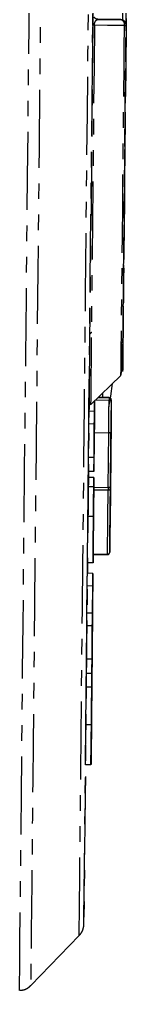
# Model space of a CAD drawing. Header units: millimetres. Extents: x 2344 to 4024, y 1094 to 2282.
# Drawn here: x 3427.4 to 3436.3, y 1308.8 to 1387.8 of the extents above; entities that cross this region are included whole.
import ezdxf

# ---------------------------------------------------------------- set-up
doc = ezdxf.new("R2010")
doc.units = ezdxf.units.MM
doc.linetypes.add('PHANTOM', pattern=[12.7, 6.35, -1.27, 1.27, -1.27, 1.27, -1.27])

msp = doc.modelspace()

# ---------------------------------------------------------------- linework, layer by layer
at = {"color": 7, "linetype": 'PHANTOM', "lineweight": 25}
for p, q in [((3433.81, 1387.794), (3435.61, 1387.776)), ((3433.81, 1387.794), (3433.81, 1387.794)), ((3435.61, 1387.776), (3433.81, 1387.794)), ((3435.61, 1387.776), (3435.61, 1387.776)), ((3435.904, 1385.377), (3435.923, 1387.295)), ((3436.056, 1387.322), (3436.056, 1387.322)), ((3435.852, 1366.762), (3435.832, 1364.747)), ((3435.831, 1364.726), (3435.832, 1364.747)), ((3435.832, 1364.747), (3435.831, 1364.736)), ((3435.805, 1362.047), (3435.825, 1364.062)), ((3433.181, 1356.431), (3435.641, 1358.843)), ((3433.044, 1355.918), (3433.066, 1358.133)), ((3434.136, 1357.343), (3434.133, 1357.039)), ((3434.139, 1357.37), (3434.136, 1357.039)), ((3433.5, 1356.514), (3433.47, 1353.483)), ((3433.494, 1355.914), (3433.502, 1356.746)), ((3433.503, 1356.746), (3433.497, 1356.157)), ((3433.502, 1356.741), (3433.5, 1356.514)), ((3434.674, 1356.802), (3433.571, 1356.813)), ((3433.801, 1357.039), (3434.676, 1357.03)), ((3434.676, 1357.033), (3433.805, 1357.042)), ((3434.676, 1357.03), (3434.676, 1357.033)), ((3433.034, 1354.888), (3433.044, 1355.918)), ((3433.494, 1355.914), (3433.044, 1355.918)), ((3433.472, 1353.67), (3433.499, 1356.361)), ((3433.484, 1354.883), (3433.494, 1355.914)), ((3433.499, 1356.361), (3433.486, 1355.138)), ((3433.497, 1356.157), (3433.497, 1356.157)), ((3433.497, 1356.157), (3433.497, 1356.157)), ((3433.007, 1352.171), (3433.034, 1354.888)), ((3433.484, 1354.883), (3433.034, 1354.888)), ((3433.457, 1352.167), (3433.484, 1354.883)), ((3433.486, 1355.138), (3433.472, 1353.67)), ((3434.835, 1354.891), (3434.785, 1349.927)), ((3434.835, 1354.891), (3434.832, 1354.637)), ((3433.477, 1354.182), (3434.647, 1354.17)), ((3434.603, 1349.731), (3434.647, 1354.17)), ((3434.826, 1354.041), (3434.782, 1349.602)), ((3434.831, 1354.509), (3434.808, 1352.218)), ((3433.473, 1353.787), (3433.445, 1351.007)), ((3433.47, 1353.483), (3433.468, 1353.265)), ((3433.473, 1353.787), (3433.473, 1353.787)), ((3433.473, 1353.787), (3433.473, 1353.787)), ((3433.473, 1353.787), (3433.473, 1353.787)), ((3433.457, 1352.167), (3433.007, 1352.171)), ((3434.802, 1351.646), (3434.753, 1346.682)), ((3434.804, 1351.836), (3434.78, 1349.355)), ((3434.804, 1351.836), (3434.781, 1349.546)), ((3434.808, 1352.218), (3434.783, 1349.736)), ((3434.806, 1352.027), (3434.783, 1349.736)), ((3434.806, 1352.027), (3434.804, 1351.773)), ((3432.991, 1350.539), (3432.996, 1351.012)), ((3433.445, 1351.007), (3432.996, 1351.012)), ((3433.445, 1351.007), (3433.445, 1351.007)), ((3432.983, 1349.777), (3432.991, 1350.539)), ((3432.991, 1350.539), (3432.991, 1350.539)), ((3433.441, 1350.535), (3432.991, 1350.539)), ((3433.441, 1350.535), (3432.991, 1350.539)), ((3433.414, 1347.868), (3433.441, 1350.535)), ((3433.441, 1350.535), (3433.441, 1350.535)), ((3432.983, 1349.777), (3432.983, 1349.777)), ((3433.433, 1349.773), (3432.983, 1349.777)), ((3433.433, 1349.773), (3432.983, 1349.777)), ((3433.429, 1349.373), (3433.424, 1348.883)), ((3433.433, 1349.773), (3433.427, 1349.155)), ((3433.434, 1349.896), (3433.429, 1349.373)), ((3434.601, 1349.503), (3433.431, 1349.515)), ((3433.433, 1349.773), (3433.433, 1349.773)), ((3433.433, 1349.743), (3434.603, 1349.731)), ((3433.434, 1349.896), (3433.434, 1349.896)), ((3434.78, 1349.355), (3434.757, 1347.064)), ((3434.784, 1349.8), (3434.781, 1349.546)), ((3433.422, 1348.661), (3433.422, 1348.661)), ((3434.731, 1344.447), (3434.775, 1348.887)), ((3433.414, 1347.868), (3433.414, 1347.868)), ((3433.409, 1347.365), (3432.959, 1347.369)), ((3434.756, 1346.936), (3434.753, 1346.682)), ((3433.379, 1344.312), (3434.549, 1344.3)), ((3433.379, 1344.281), (3434.549, 1344.269)), ((3432.914, 1342.739), (3432.922, 1343.603)), ((3433.372, 1343.599), (3432.922, 1343.603)), ((3432.913, 1342.739), (3432.913, 1342.739)), ((3433.363, 1342.735), (3432.913, 1342.739)), ((3433.363, 1342.735), (3432.913, 1342.739)), ((3433.363, 1342.735), (3433.333, 1339.734)), ((3433.363, 1342.735), (3433.363, 1342.735)), ((3432.881, 1339.496), (3432.903, 1341.711)), ((3433.353, 1341.706), (3432.903, 1341.711)), ((3433.331, 1339.491), (3433.353, 1341.706)), ((3433.337, 1340.091), (3433.307, 1337.06)), ((3433.309, 1337.248), (3433.335, 1339.939)), ((3433.335, 1339.939), (3433.323, 1338.716)), ((3433.339, 1340.319), (3433.337, 1340.091)), ((3432.871, 1338.466), (3432.881, 1339.496)), ((3433.331, 1339.491), (3432.881, 1339.496)), ((3433.321, 1338.461), (3433.331, 1339.491)), ((3433.333, 1339.734), (3433.333, 1339.734)), ((3433.333, 1339.734), (3433.333, 1339.734)), ((3432.844, 1335.749), (3432.871, 1338.466)), ((3433.321, 1338.461), (3432.871, 1338.466)), ((3433.294, 1335.745), (3433.321, 1338.461)), ((3433.323, 1338.716), (3433.309, 1337.248)), ((3433.31, 1337.365), (3433.264, 1332.791)), ((3433.307, 1337.06), (3433.305, 1336.842)), ((3433.31, 1337.365), (3433.31, 1337.365)), ((3433.31, 1337.365), (3433.31, 1337.365)), ((3433.31, 1337.365), (3433.31, 1337.365)), ((3433.294, 1335.745), (3432.844, 1335.749)), ((3433.282, 1334.594), (3432.832, 1334.599)), ((3433.271, 1333.474), (3432.821, 1333.478)), ((3433.264, 1332.791), (3433.256, 1331.915)), ((3433.264, 1332.752), (3433.27, 1333.32)), ((3433.256, 1331.915), (3433.25, 1331.365)), ((3433.251, 1331.485), (3433.251, 1331.485)), ((3432.758, 1327.16), (3432.791, 1330.411)), ((3433.241, 1330.406), (3432.791, 1330.411)), ((3433.208, 1327.155), (3433.241, 1330.406)), ((3433.236, 1329.914), (3433.208, 1327.155)), ((3433.228, 1329.152), (3433.236, 1329.887)), ((3433.235, 1329.864), (3433.228, 1329.152)), ((3433.236, 1329.914), (3433.236, 1329.914)), ((3433.228, 1329.152), (3433.228, 1329.152)), ((3433.228, 1329.152), (3433.228, 1329.152)), ((3432.635, 1314.708), (3432.759, 1327.16)), ((3433.208, 1327.155), (3432.758, 1327.16)), ((3433.208, 1327.155), (3433.208, 1327.155)), ((3433.208, 1327.155), (3433.208, 1327.155)), ((3433.216, 1327.918), (3433.216, 1327.918)), ((3432.633, 1314.516), (3432.635, 1314.708)), ((3428.318, 1309.207), (3432.25, 1313.269))]:
    msp.add_line(p, q, dxfattribs=at)
at = {"color": 7, "linetype": 'PHANTOM', "lineweight": 25, "flags": 128}
for points in [[(3427.405, 1308.797), (3427.405, 1308.805), (3427.407, 1309.032), (3427.413, 1309.573), (3427.421, 1310.427), (3427.432, 1311.59), (3427.447, 1313.057), (3427.464, 1314.823), (3427.485, 1316.88), (3427.508, 1319.222), (3427.534, 1321.839), (3427.563, 1324.72), (3427.594, 1327.855), (3427.627, 1331.231), (3427.663, 1334.836), (3427.701, 1338.655), (3427.741, 1342.673), (3427.782, 1346.875), (3427.826, 1351.245), (3427.871, 1355.766), (3427.917, 1360.419), (3427.964, 1365.188), (3428.013, 1370.054), (3428.062, 1374.997), (3428.111, 1379.998), (3428.161, 1385.039), (3428.212, 1390.1), (3428.262, 1395.16), (3428.312, 1400.201), (3428.362, 1405.203), (3428.411, 1410.146), (3428.459, 1415.011), (3428.507, 1419.78), (3428.553, 1424.434), (3428.598, 1428.954), (3428.641, 1433.324), (3428.683, 1437.527), (3428.723, 1441.545), (3428.761, 1445.364), (3428.797, 1448.968), (3428.831, 1452.345), (3428.862, 1455.479), (3428.891, 1458.361), (3428.917, 1460.977), (3428.94, 1463.319), (3428.96, 1465.377), (3428.978, 1467.143), (3428.993, 1468.61), (3429.004, 1469.773), (3429.013, 1470.626), (3429.018, 1471.168), (3429.021, 1471.395), (3429.021, 1471.402)], [(3429.925, 1470.975), (3429.925, 1470.964), (3429.923, 1470.719), (3429.917, 1470.149), (3429.908, 1469.257), (3429.896, 1468.046), (3429.881, 1466.522), (3429.862, 1464.69), (3429.841, 1462.557), (3429.817, 1460.133), (3429.79, 1457.426), (3429.76, 1454.449), (3429.728, 1451.213), (3429.693, 1447.73), (3429.656, 1444.016), (3429.617, 1440.084), (3429.576, 1435.951), (3429.533, 1431.634), (3429.489, 1427.149), (3429.443, 1422.516), (3429.395, 1417.751), (3429.347, 1412.875), (3429.297, 1407.908), (3429.247, 1402.869), (3429.197, 1397.778), (3429.146, 1392.657), (3429.095, 1387.525), (3429.044, 1382.403), (3428.993, 1377.313), (3428.943, 1372.273), (3428.894, 1367.306), (3428.845, 1362.43), (3428.798, 1357.666), (3428.752, 1353.032), (3428.708, 1348.547), (3428.665, 1344.23), (3428.624, 1340.097), (3428.585, 1336.166), (3428.548, 1332.451), (3428.513, 1328.969), (3428.481, 1325.732), (3428.452, 1322.755), (3428.425, 1320.049), (3428.401, 1317.625), (3428.38, 1315.492), (3428.362, 1313.66), (3428.347, 1312.135), (3428.335, 1310.924), (3428.326, 1310.032), (3428.32, 1309.463), (3428.318, 1309.217), (3428.318, 1309.207)], [(3432.25, 1313.269), (3432.25, 1313.276), (3432.252, 1313.504), (3432.257, 1314.054), (3432.266, 1314.925), (3432.278, 1316.111), (3432.293, 1317.609), (3432.31, 1319.412), (3432.331, 1321.512), (3432.355, 1323.901), (3432.381, 1326.568), (3432.41, 1329.502), (3432.442, 1332.692), (3432.476, 1336.122), (3432.512, 1339.78), (3432.551, 1343.65), (3432.591, 1347.714), (3432.633, 1351.957), (3432.677, 1356.361), (3432.722, 1360.906), (3432.768, 1365.574), (3432.816, 1370.344), (3432.864, 1375.198), (3432.913, 1380.115), (3432.962, 1385.073), (3433.012, 1390.052), (3433.061, 1395.031), (3433.11, 1399.989), (3433.159, 1404.906), (3433.207, 1409.76), (3433.255, 1414.531), (3433.301, 1419.198), (3433.346, 1423.744), (3433.39, 1428.147), (3433.432, 1432.39), (3433.473, 1436.455), (3433.511, 1440.324), (3433.548, 1443.982), (3433.582, 1447.413), (3433.614, 1450.602), (3433.643, 1453.536), (3433.669, 1456.203), (3433.693, 1458.592), (3433.714, 1460.692), (3433.732, 1462.495), (3433.747, 1463.993), (3433.759, 1465.18), (3433.768, 1466.05), (3433.773, 1466.6), (3433.776, 1466.829), (3433.776, 1466.835)], [(3434.137, 1465.903), (3434.137, 1465.896), (3434.135, 1465.67), (3434.129, 1465.127), (3434.121, 1464.267), (3434.109, 1463.094), (3434.094, 1461.615), (3434.076, 1459.834), (3434.056, 1457.759), (3434.032, 1455.399), (3434.006, 1452.764), (3433.977, 1449.865), (3433.946, 1446.715), (3433.912, 1443.325), (3433.876, 1439.712), (3433.838, 1435.889), (3433.798, 1431.874), (3433.756, 1427.682), (3433.713, 1423.332), (3433.668, 1418.842), (3433.623, 1414.231), (3433.576, 1409.518), (3433.528, 1404.722), (3433.48, 1399.866), (3433.431, 1394.967), (3433.382, 1390.048), (3433.333, 1385.129), (3433.285, 1380.231), (3433.236, 1375.374), (3433.189, 1370.579), (3433.142, 1365.866), (3433.096, 1361.255), (3433.052, 1356.765), (3433.008, 1352.415), (3432.967, 1348.223), (3432.927, 1344.207), (3432.889, 1340.385), (3432.853, 1336.771), (3432.82, 1333.382), (3432.788, 1330.231), (3432.76, 1327.332), (3432.734, 1324.698), (3432.71, 1322.338), (3432.69, 1320.263), (3432.672, 1318.482), (3432.657, 1317.002), (3432.646, 1315.83), (3432.637, 1314.97), (3432.632, 1314.426), (3432.63, 1314.201), (3432.63, 1314.194)], [(3435.832, 1364.747), (3435.852, 1366.775), (3435.875, 1369.067), (3435.9, 1371.597), (3435.927, 1374.337), (3435.956, 1377.255), (3435.987, 1380.317), (3436.018, 1383.49), (3436.051, 1386.737), (3436.083, 1390.022), (3436.116, 1393.306), (3436.148, 1396.553), (3436.18, 1399.726), (3436.21, 1402.789), (3436.239, 1405.706), (3436.266, 1408.446), (3436.291, 1410.976), (3436.314, 1413.268), (3436.334, 1415.297)], [(3436.314, 1413.281), (3436.296, 1411.403), (3436.275, 1409.286), (3436.251, 1406.953), (3436.226, 1404.431), (3436.2, 1401.747), (3436.172, 1398.933), (3436.143, 1396.018), (3436.113, 1393.037), (3436.083, 1390.022), (3436.053, 1387.006), (3436.024, 1384.025), (3435.995, 1381.111), (3435.967, 1378.296), (3435.94, 1375.612), (3435.915, 1373.09), (3435.892, 1370.757), (3435.871, 1368.64), (3435.852, 1366.762)], [(3435.801, 1387.739), (3435.823, 1390.024), (3435.846, 1392.254)], [(3433.078, 1359.381), (3433.066, 1358.123), (3433.056, 1357.162), (3433.05, 1356.508), (3433.046, 1356.167), (3433.046, 1356.142), (3433.049, 1356.433), (3433.055, 1357.037), (3433.064, 1357.949), (3433.076, 1359.161), (3433.091, 1360.66), (3433.108, 1362.434), (3433.128, 1364.465), (3433.151, 1366.734), (3433.176, 1369.221), (3433.202, 1371.903), (3433.231, 1374.753), (3433.26, 1377.746), (3433.291, 1380.854), (3433.323, 1384.047), (3433.355, 1387.297)], [(3433.487, 1387.321), (3433.454, 1383.934), (3433.42, 1380.61), (3433.388, 1377.384), (3433.358, 1374.288), (3433.329, 1371.355), (3433.301, 1368.615), (3433.276, 1366.097), (3433.254, 1363.826), (3433.234, 1361.826), (3433.217, 1360.118), (3433.203, 1358.718), (3433.193, 1357.643), (3433.185, 1356.902), (3433.181, 1356.504), (3433.181, 1356.431)], [(3435.923, 1387.295), (3434.559, 1387.31), (3433.487, 1387.321)], [(3436.056, 1387.322), (3436.023, 1384.065), (3435.992, 1380.876), (3435.961, 1377.792), (3435.932, 1374.846), (3435.904, 1372.072), (3435.879, 1369.502), (3435.855, 1367.165), (3435.835, 1365.088), (3435.817, 1363.294), (3435.802, 1361.804), (3435.791, 1360.634), (3435.782, 1359.798), (3435.778, 1359.305), (3435.776, 1359.161), (3435.778, 1359.367), (3435.784, 1359.922), (3435.793, 1360.819), (3435.805, 1362.047)], [(3435.799, 1361.478), (3435.799, 1361.478), (3435.801, 1361.621), (3435.805, 1362.081), (3435.813, 1362.855), (3435.823, 1363.932), (3435.837, 1365.301), (3435.853, 1366.947), (3435.872, 1368.851), (3435.893, 1370.992), (3435.917, 1373.346), (3435.942, 1375.887), (3435.969, 1378.586), (3435.997, 1381.412), (3436.026, 1384.335), (3436.056, 1387.322)], [(3435.669, 1361.599), (3435.659, 1360.576), (3435.65, 1359.692), (3435.644, 1359.118), (3435.641, 1358.859), (3435.642, 1358.917), (3435.646, 1359.292), (3435.652, 1359.981), (3435.662, 1360.976), (3435.675, 1362.267), (3435.691, 1363.841), (3435.709, 1365.682), (3435.73, 1367.772), (3435.753, 1370.088), (3435.778, 1372.607), (3435.804, 1375.304), (3435.833, 1378.15), (3435.862, 1381.118), (3435.892, 1384.177), (3435.904, 1385.377)], [(3435.825, 1364.062), (3435.814, 1362.954), (3435.806, 1362.148), (3435.805, 1362.082)], [(3435.805, 1362.082), (3435.801, 1361.654), (3435.799, 1361.478)], [(3434.668, 1356.262), (3434.825, 1357.149), (3434.961, 1358.176)], [(3434.647, 1354.17), (3434.65, 1354.438), (3434.653, 1354.735), (3434.656, 1355.055), (3434.66, 1355.393), (3434.663, 1355.742), (3434.667, 1356.098), (3434.67, 1356.453), (3434.674, 1356.802)], [(3434.676, 1357.03), (3434.676, 1357.024), (3434.676, 1357.01), (3434.675, 1356.987), (3434.675, 1356.957), (3434.675, 1356.922), (3434.674, 1356.883), (3434.674, 1356.842), (3434.674, 1356.802)], [(3434.782, 1349.625), (3434.797, 1351.049), (3434.81, 1352.422), (3434.823, 1353.689), (3434.834, 1354.796), (3434.843, 1355.697), (3434.849, 1356.356), (3434.853, 1356.745), (3434.854, 1356.849)], [(3434.854, 1356.849), (3434.85, 1356.476), (3434.847, 1356.097), (3434.843, 1355.718), (3434.839, 1355.345), (3434.836, 1354.985), (3434.832, 1354.643), (3434.829, 1354.327), (3434.826, 1354.041)], [(3434.835, 1354.891), (3434.835, 1354.902), (3434.835, 1354.911), (3434.835, 1354.916), (3434.835, 1354.917), (3434.835, 1354.916), (3434.835, 1354.911), (3434.835, 1354.902), (3434.835, 1354.891)], [(3434.832, 1354.637), (3434.832, 1354.623), (3434.832, 1354.607), (3434.832, 1354.59), (3434.831, 1354.573), (3434.831, 1354.555), (3434.831, 1354.538), (3434.831, 1354.523), (3434.831, 1354.509)], [(3434.804, 1351.773), (3434.804, 1351.759), (3434.803, 1351.744), (3434.803, 1351.727), (3434.803, 1351.709), (3434.803, 1351.692), (3434.803, 1351.675), (3434.803, 1351.659), (3434.802, 1351.646)], [(3434.806, 1352.027), (3434.806, 1352.039), (3434.806, 1352.047), (3434.806, 1352.052), (3434.806, 1352.054), (3434.806, 1352.052), (3434.806, 1352.047), (3434.806, 1352.039), (3434.806, 1352.027)], [(3434.549, 1344.3), (3434.555, 1344.836), (3434.56, 1345.408), (3434.566, 1346.013), (3434.573, 1346.652), (3434.579, 1347.322), (3434.586, 1348.021), (3434.593, 1348.749), (3434.601, 1349.503)], [(3434.603, 1349.731), (3434.603, 1349.707), (3434.603, 1349.68), (3434.602, 1349.651), (3434.602, 1349.621), (3434.602, 1349.59), (3434.602, 1349.559), (3434.601, 1349.53), (3434.601, 1349.503)], [(3434.782, 1349.602), (3434.778, 1349.582), (3434.768, 1349.564), (3434.751, 1349.546), (3434.729, 1349.531), (3434.701, 1349.519), (3434.67, 1349.51), (3434.636, 1349.505), (3434.601, 1349.503)], [(3434.782, 1349.602), (3434.775, 1348.855), (3434.767, 1348.134), (3434.76, 1347.441), (3434.754, 1346.777), (3434.748, 1346.145), (3434.742, 1345.545), (3434.736, 1344.979), (3434.731, 1344.447)], [(3434.775, 1348.887), (3434.777, 1349.137), (3434.78, 1349.348), (3434.781, 1349.515), (3434.782, 1349.635), (3434.783, 1349.708), (3434.783, 1349.73)], [(3434.781, 1349.546), (3434.781, 1349.534), (3434.781, 1349.526), (3434.781, 1349.521), (3434.781, 1349.519), (3434.781, 1349.521), (3434.781, 1349.526), (3434.781, 1349.534), (3434.781, 1349.546)], [(3434.783, 1349.73), (3434.783, 1349.73), (3434.783, 1349.702), (3434.782, 1349.625)], [(3434.785, 1349.927), (3434.785, 1349.914), (3434.785, 1349.898), (3434.785, 1349.881), (3434.785, 1349.864), (3434.784, 1349.846), (3434.784, 1349.829), (3434.784, 1349.814), (3434.784, 1349.8)], [(3434.757, 1347.064), (3434.757, 1347.05), (3434.757, 1347.035), (3434.756, 1347.018), (3434.756, 1347), (3434.756, 1346.983), (3434.756, 1346.966), (3434.756, 1346.95), (3434.756, 1346.936)], [(3434.753, 1346.682), (3434.753, 1346.671), (3434.753, 1346.662), (3434.753, 1346.657), (3434.753, 1346.656), (3434.753, 1346.657), (3434.753, 1346.662), (3434.753, 1346.671), (3434.753, 1346.682)], [(3434.549, 1344.3), (3434.549, 1344.285), (3434.549, 1344.275), (3434.549, 1344.27), (3434.549, 1344.269)], [(3432.63, 1314.194), (3432.631, 1314.295), (3432.633, 1314.516)]]:
    msp.add_lwpolyline(points, dxfattribs=at)
at = {"color": 7, "linetype": 'PHANTOM', "lineweight": 25}
for centre, radius, start, end in [((3433.468, 1387.058), 0.265, 85.80389, 115.2076), ((3435.52, 1387.375), 0.411, 348.78489, 77.39609), ((3435.606, 1387.326), 0.45, 359.4307, 89.4307), ((3435.942, 1387.543), 0.249, 265.65981, 297.05192), ((3434.717, 1357.006), 0.208, 257.87023, 310.97044), ((3434.674, 1356.85), 0.18, 359.44321, 89.44317), ((3434.668, 1354.011), 0.161, 10.85333, 97.4799), ((3434.624, 1349.572), 0.161, 10.85333, 97.4799), ((3434.551, 1344.449), 0.18, 269.4307, 359.43204), ((3434.565, 1344.466), 0.167, 264.58095, 353.57411)]:
    msp.add_arc(centre, radius, start, end, dxfattribs=at)
for points, knots in [([(3433.355, 1387.297), (3433.356, 1387.371), (3433.357, 1387.52), (3433.36, 1387.792), (3433.363, 1388.045), (3433.364, 1388.217), (3433.364, 1388.238), (3433.365, 1388.248)], [0, 0, 0, 0, 0.125386, 0.251061, 0.500313, 0.750116, 1, 1, 1, 1]), ([(3433.81, 1387.794), (3433.747, 1387.802), (3433.649, 1387.815), (3433.532, 1387.887), (3433.485, 1387.94), (3433.462, 1387.965)], [0, 0, 0, 0, 0.49907, 0.762803, 1, 1, 1, 1]), ([(3433.487, 1387.321), (3433.487, 1387.34), (3433.487, 1387.379), (3433.495, 1387.455), (3433.517, 1387.541), (3433.554, 1387.623), (3433.615, 1387.712), (3433.702, 1387.781), (3433.773, 1387.789), (3433.81, 1387.794)], [0, 0, 0, 0, 0.04691, 0.093633, 0.194711, 0.311017, 0.43912, 0.713502, 1, 1, 1, 1]), ([(3435.8, 1387.732), (3435.772, 1387.744), (3435.711, 1387.769), (3435.646, 1387.774), (3435.61, 1387.776)], [0, 0, 0, 0, 0.4553313, 1, 1, 1, 1]), ([(3436.056, 1387.322), (3436.052, 1387.37), (3436.045, 1387.452), (3435.99, 1387.569), (3435.914, 1387.665), (3435.836, 1387.711), (3435.8, 1387.732)], [0, 0, 0, 0, 0.294647, 0.501246, 0.766423, 1, 1, 1, 1]), ([(3433.162, 1365.651), (3433.159, 1365.651), (3433.152, 1365.651), (3433.142, 1365.646), (3433.141, 1365.639), (3433.141, 1365.633)], [0, 0, 0, 0, 0.217261, 0.447737, 1, 1, 1, 1]), ([(3433.106, 1362.133), (3433.107, 1362.139), (3433.11, 1362.152), (3433.138, 1362.21), (3433.186, 1362.283), (3433.237, 1362.331), (3433.263, 1362.355)], [0, 0, 0, 0, 0.263725, 0.511139, 0.753795, 1, 1, 1, 1]), ([(3433.497, 1356.157), (3433.498, 1356.267), (3433.5, 1356.475), (3433.502, 1356.659), (3433.503, 1356.746)], [0, 0, 0, 0, 0.529935, 1, 1, 1, 1]), ([(3433.465, 1352.981), (3433.465, 1352.988), (3433.465, 1353.001), (3433.468, 1353.303), (3433.471, 1353.603), (3433.473, 1353.787)], [0, 0, 0, 0, 0.280881, 0.558857, 1, 1, 1, 1]), ([(3433.468, 1353.265), (3433.467, 1353.184), (3433.466, 1353.039), (3433.465, 1352.999), (3433.465, 1352.981)], [0, 0, 0, 0, 0.560389, 1, 1, 1, 1]), ([(3432.996, 1351.012), (3432.997, 1351.183), (3433.001, 1351.526), (3433.004, 1351.893), (3433.006, 1352.066), (3433.007, 1352.171)], [0, 0, 0, 0, 0.277759, 0.558212, 1, 1, 1, 1]), ([(3433.445, 1351.007), (3433.447, 1351.178), (3433.451, 1351.521), (3433.454, 1351.888), (3433.456, 1352.061), (3433.457, 1352.167)], [0, 0, 0, 0, 0.277759, 0.558212, 1, 1, 1, 1]), ([(3433.441, 1350.535), (3433.44, 1350.434), (3433.438, 1350.233), (3433.436, 1350.009), (3433.434, 1349.892), (3433.434, 1349.894), (3433.434, 1349.896)], [0, 0, 0, 0, 0.186749, 0.372334, 0.559123, 1, 1, 1, 1]), ([(3432.959, 1347.369), (3432.964, 1347.824), (3432.972, 1348.637), (3432.98, 1349.429), (3432.983, 1349.777)], [0, 0, 0, 0, 0.5599154, 1, 1, 1, 1]), ([(3433.409, 1347.365), (3433.414, 1347.82), (3433.422, 1348.632), (3433.43, 1349.424), (3433.433, 1349.773)], [0, 0, 0, 0, 0.559915, 1, 1, 1, 1]), ([(3433.424, 1348.883), (3433.421, 1348.54), (3433.415, 1347.927), (3433.408, 1347.233), (3433.405, 1346.927)], [0, 0, 0, 0, 0.559112, 1, 1, 1, 1]), ([(3433.407, 1347.158), (3433.409, 1347.376), (3433.414, 1347.808), (3433.419, 1348.374), (3433.422, 1348.634), (3433.422, 1348.652), (3433.422, 1348.661)], [0, 0, 0, 0, 0.281149, 0.559501, 0.77912, 1, 1, 1, 1]), ([(3433.427, 1349.155), (3433.426, 1349.075), (3433.425, 1348.915), (3433.42, 1348.465), (3433.414, 1347.861), (3433.41, 1347.478), (3433.408, 1347.286)], [0, 0, 0, 0, 0.2807684, 0.5596325, 0.7793612, 1, 1, 1, 1]), ([(3433.422, 1348.661), (3433.422, 1348.658), (3433.422, 1348.652), (3433.421, 1348.598), (3433.418, 1348.267), (3433.416, 1348.002), (3433.414, 1347.868)], [0, 0, 0, 0, 0.281496, 0.561608, 0.779328, 1, 1, 1, 1]), ([(3432.922, 1343.603), (3432.922, 1343.643), (3432.923, 1343.722), (3432.931, 1344.532), (3432.944, 1345.883), (3432.954, 1346.873), (3432.959, 1347.369)], [0, 0, 0, 0, 0.280862, 0.560394, 0.779988, 1, 1, 1, 1]), ([(3433.372, 1343.599), (3433.372, 1343.639), (3433.373, 1343.718), (3433.381, 1344.528), (3433.394, 1345.878), (3433.404, 1346.869), (3433.409, 1347.365)], [0, 0, 0, 0, 0.280862, 0.560394, 0.779988, 1, 1, 1, 1]), ([(3433.405, 1346.927), (3433.4, 1346.39), (3433.392, 1345.582), (3433.383, 1344.704), (3433.376, 1344.061), (3433.372, 1343.656), (3433.372, 1343.618), (3433.372, 1343.599)], [0, 0, 0, 0, 0.24891, 0.374053, 0.49929, 0.749224, 1, 1, 1, 1]), ([(3433.408, 1347.286), (3433.406, 1347.074), (3433.402, 1346.65), (3433.395, 1345.904), (3433.389, 1345.316), (3433.386, 1345), (3433.385, 1344.971), (3433.385, 1344.957)], [0, 0, 0, 0, 0.1250099, 0.2499863, 0.4986889, 0.7491401, 1, 1, 1, 1]), ([(3433.385, 1344.957), (3433.385, 1344.969), (3433.386, 1344.994), (3433.388, 1345.246), (3433.394, 1345.777), (3433.401, 1346.522), (3433.405, 1346.946), (3433.407, 1347.158)], [0, 0, 0, 0, 0.250973, 0.501644, 0.750146, 0.874991, 1, 1, 1, 1]), ([(3432.903, 1341.711), (3432.904, 1341.802), (3432.905, 1341.928), (3432.909, 1342.35), (3432.912, 1342.609), (3432.913, 1342.739)], [0, 0, 0, 0, 0.560642, 0.779888, 1, 1, 1, 1]), ([(3433.353, 1341.706), (3433.354, 1341.797), (3433.355, 1341.923), (3433.359, 1342.345), (3433.362, 1342.605), (3433.363, 1342.735)], [0, 0, 0, 0, 0.560642, 0.779888, 1, 1, 1, 1]), ([(3433.333, 1339.734), (3433.335, 1339.843), (3433.337, 1340.058), (3433.34, 1340.356), (3433.341, 1340.524), (3433.341, 1340.531), (3433.341, 1340.535)], [0, 0, 0, 0, 0.281196, 0.560708, 0.779652, 1, 1, 1, 1]), ([(3433.341, 1340.535), (3433.341, 1340.514), (3433.341, 1340.477), (3433.34, 1340.367), (3433.339, 1340.319)], [0, 0, 0, 0, 0.559614, 1, 1, 1, 1]), ([(3433.302, 1336.559), (3433.302, 1336.566), (3433.302, 1336.579), (3433.305, 1336.881), (3433.308, 1337.181), (3433.31, 1337.365)], [0, 0, 0, 0, 0.280881, 0.558857, 1, 1, 1, 1]), ([(3433.305, 1336.842), (3433.304, 1336.762), (3433.302, 1336.617), (3433.302, 1336.577), (3433.302, 1336.559)], [0, 0, 0, 0, 0.5603886, 1, 1, 1, 1]), ([(3432.832, 1334.599), (3432.834, 1334.768), (3432.837, 1335.107), (3432.841, 1335.472), (3432.843, 1335.644), (3432.844, 1335.749)], [0, 0, 0, 0, 0.277989, 0.558369, 1, 1, 1, 1]), ([(3433.282, 1334.594), (3433.284, 1334.763), (3433.287, 1335.103), (3433.291, 1335.468), (3433.293, 1335.639), (3433.294, 1335.745)], [0, 0, 0, 0, 0.277989, 0.558369, 1, 1, 1, 1]), ([(3432.82, 1333.324), (3432.821, 1333.486), (3432.824, 1333.71), (3432.828, 1334.195), (3432.831, 1334.464), (3432.832, 1334.599)], [0, 0, 0, 0, 0.560153, 0.779868, 1, 1, 1, 1]), ([(3433.27, 1333.32), (3433.271, 1333.464), (3433.273, 1333.681), (3433.278, 1334.135), (3433.281, 1334.441), (3433.282, 1334.594)], [0, 0, 0, 0, 0.500859, 0.750056, 1, 1, 1, 1]), ([(3432.791, 1330.411), (3432.794, 1330.774), (3432.801, 1331.5), (3432.81, 1332.392), (3432.816, 1332.977), (3432.82, 1333.401), (3432.821, 1333.448), (3432.821, 1333.478)], [0, 0, 0, 0, 0.250739, 0.500635, 0.625825, 0.750925, 1, 1, 1, 1]), ([(3433.241, 1330.406), (3433.244, 1330.77), (3433.251, 1331.494), (3433.26, 1332.383), (3433.266, 1332.969), (3433.269, 1333.276), (3433.271, 1333.442), (3433.271, 1333.463), (3433.271, 1333.474)], [0, 0, 0, 0, 0.250661, 0.497944, 0.62505, 0.748503, 0.863046, 1, 1, 1, 1]), ([(3433.271, 1333.474), (3433.271, 1333.447), (3433.27, 1333.394), (3433.266, 1332.966), (3433.26, 1332.303), (3433.254, 1331.774), (3433.251, 1331.485)], [0, 0, 0, 0, 0.259747, 0.498855, 0.726238, 1, 1, 1, 1]), ([(3433.251, 1331.485), (3433.253, 1331.63), (3433.256, 1331.912), (3433.26, 1332.371), (3433.263, 1332.599), (3433.264, 1332.752)], [0, 0, 0, 0, 0.254228, 0.496443, 1, 1, 1, 1]), ([(3433.236, 1329.887), (3433.238, 1330.177), (3433.243, 1330.613), (3433.248, 1331.166), (3433.252, 1331.529), (3433.255, 1331.816), (3433.257, 1332.071), (3433.258, 1332.098), (3433.258, 1332.116)], [0, 0, 0, 0, 0.25081, 0.377495, 0.500739, 0.621995, 0.75072, 1, 1, 1, 1]), ([(3433.258, 1332.116), (3433.258, 1332.099), (3433.257, 1332.075), (3433.255, 1331.853), (3433.252, 1331.593), (3433.249, 1331.262), (3433.244, 1330.764), (3433.24, 1330.366), (3433.238, 1330.103)], [0, 0, 0, 0, 0.2489128, 0.3771277, 0.4994141, 0.6203197, 0.749749, 1, 1, 1, 1]), ([(3433.25, 1331.365), (3433.249, 1331.207), (3433.247, 1331.009), (3433.243, 1330.627), (3433.24, 1330.302), (3433.237, 1330.04), (3433.235, 1329.864)], [0, 0, 0, 0, 0.500463, 0.628032, 0.749537, 1, 1, 1, 1]), ([(3433.238, 1330.103), (3433.236, 1329.945), (3433.233, 1329.628), (3433.23, 1329.311), (3433.228, 1329.152)], [0, 0, 0, 0, 0.500066, 1, 1, 1, 1]), ([(3433.228, 1329.152), (3433.228, 1329.145), (3433.228, 1329.136), (3433.23, 1329.275), (3433.23, 1329.36), (3433.232, 1329.569), (3433.235, 1329.776), (3433.236, 1329.914)], [0, 0, 0, 0, 0.500445, 0.5665268, 0.6257658, 0.7503222, 1, 1, 1, 1]), ([(3433.208, 1327.155), (3433.21, 1327.294), (3433.212, 1327.502), (3433.214, 1327.743), (3433.216, 1327.95), (3433.216, 1327.932), (3433.216, 1327.918)], [0, 0, 0, 0, 0.250779, 0.376435, 0.500232, 1, 1, 1, 1]), ([(3433.216, 1327.918), (3433.216, 1327.916), (3433.216, 1327.913), (3433.216, 1327.881), (3433.214, 1327.741), (3433.212, 1327.503), (3433.21, 1327.295), (3433.208, 1327.155)], [0, 0, 0, 0, 0.249787, 0.498689, 0.623422, 0.747972, 1, 1, 1, 1]), ([(3432.281, 1313.306), (3432.339, 1313.376), (3432.449, 1313.51), (3432.548, 1313.729), (3432.601, 1313.915), (3432.622, 1314.046), (3432.627, 1314.124), (3432.629, 1314.155), (3432.629, 1314.166), (3432.629, 1314.175), (3432.63, 1314.183), (3432.63, 1314.191), (3432.63, 1314.196), (3432.63, 1314.238), (3432.631, 1314.335), (3432.633, 1314.504), (3432.633, 1314.522)], [0, 0, 0, 0, 0.034496, 0.065701, 0.09029, 0.107767, 0.116387, 0.119361, 0.121526, 0.124166, 0.12878, 0.140127, 0.186902, 0.375129, 0.932843, 1, 1, 1, 1]), ([(3427.417, 1308.815), (3427.549, 1308.827), (3427.815, 1308.849), (3428.131, 1309.023), (3428.281, 1309.18), (3428.339, 1309.241)], [0, 0, 0, 0, 0.377862, 0.761117, 1, 1, 1, 1])]:
    msp.add_open_spline(points, degree=3, knots=knots, dxfattribs=at)

doc.saveas('drawing.dxf')
